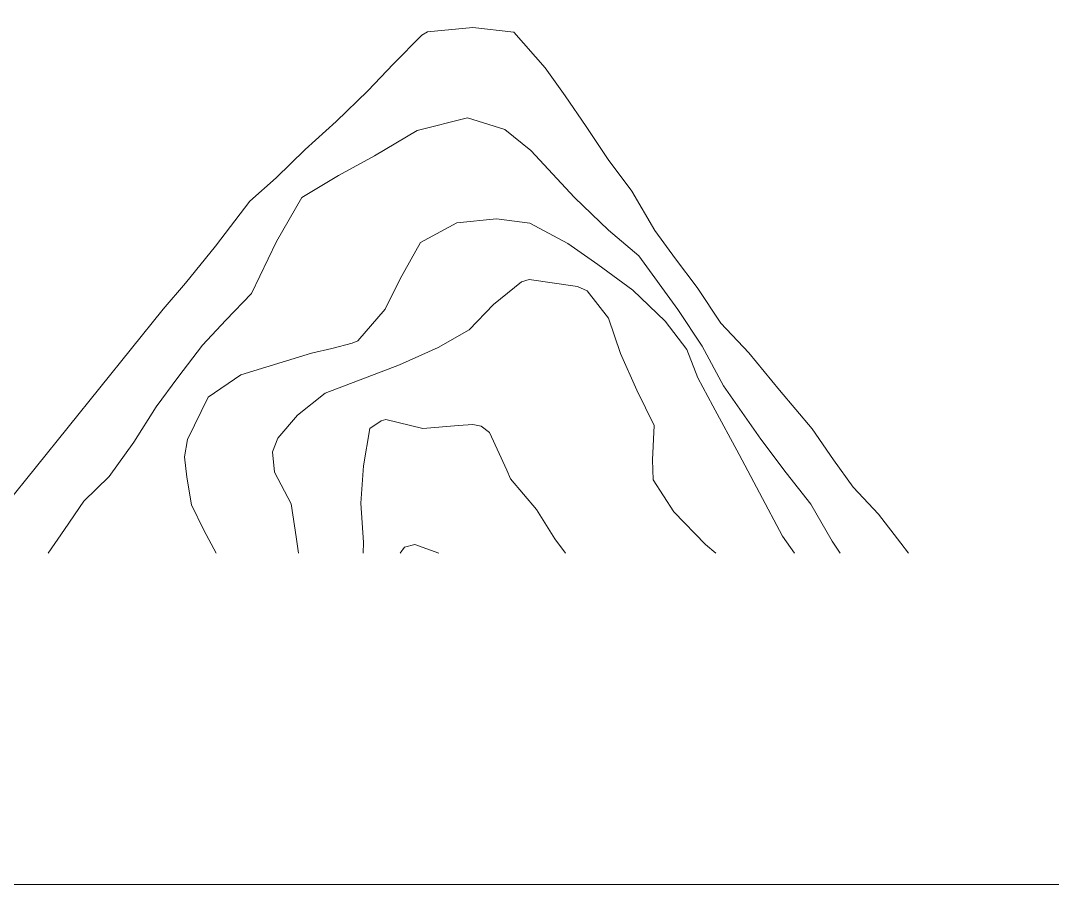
# Model space of a CAD drawing. Header units: metres. Extents: x 30 to 776, y 38 to 676.
# Drawn here: x 290.8 to 353, y 38 to 90 of the extents above; entities that cross this region are included whole.
import ezdxf

# ---------------------------------------------------------------- set-up
doc = ezdxf.new("R2010")
doc.units = ezdxf.units.M
doc.layers.add('01_Fina', color=7, linetype='Continuous')

msp = doc.modelspace()

# ---------------------------------------------------------------- linework, layer by layer
msp.add_open_spline([(337.235, 127.132), (337.239, 127.164), (337.243, 127.195), (337.534, 129.603), (337.529, 131.864), (337.121, 136.097), (336.721, 138.067), (335.762, 141.729), (335.205, 143.422), (334.274, 146.162), (333.891, 147.258), (333.37, 148.842), (333.204, 149.36), (332.896, 150.379), (332.754, 150.878), (332.383, 152.266), (332.169, 153.169), (331.49, 156.303), (331.088, 158.661), (330.262, 163.647), (329.837, 166.273), (329.025, 170.376), (328.725, 171.771), (328.208, 173.899), (328.025, 174.614), (327.633, 176.055), (327.424, 176.783), (326.932, 178.391), (326.647, 179.266), (325.297, 183.192), (324.084, 186.172), (322.261, 190.362), (321.663, 191.692), (319.343, 196.746), (317.641, 200.215), (314.476, 206.827), (313.013, 209.968), (310.966, 214.976), (310.261, 216.862), (309.015, 220.684), (308.476, 222.618), (307.48, 227.032), (307.062, 229.527), (306.643, 233.3), (306.538, 234.562), (306.399, 237.081), (306.367, 238.334), (306.374, 241.415), (306.454, 243.243), (306.804, 247.492), (307.124, 249.923), (307.777, 253.656), (308.023, 254.915), (308.571, 257.468), (308.874, 258.767), (309.994, 263.306), (310.925, 266.649), (311.889, 270.078), (313.627, 275.204), (317.279, 285.972), (337.484, 284.65), (355.994, 289.619), (378.099, 282.507), (385.186, 264.157), (390.065, 248.558), (396.775, 226.973), (424.688, 222.685), (444.391, 210.752), (461.634, 207.122), (482.506, 200.565), (496.178, 175.269), (510.861, 144.115), (503.632, 135.853), (477.913, 117.181), (452.193, 98.508), (426.473, 79.836), (419.96, 77.962), (408.142, 86.999), (392.989, 99.335), (404.973, 115.032), (393.069, 133.875), (412.041, 152.033), (409.569, 170.721), (402.517, 183.222), (391.326, 180.471), (378.648, 183.425), (364.896, 192.185), (356.65, 207.246), (347.197, 220.021), (341.229, 229.09), (336.92, 233.79), (334.453, 234.026), (332.122, 233.361), (332.159, 230.333), (333.767, 227.787), (336.328, 225.722), (338.145, 223.634), (339.775, 220.783), (339.294, 215.859), (340.276, 208.317), (344.201, 201.27), (346.941, 192.715), (353.977, 182.054), (355.834, 167.525), (358.449, 151.062), (359.828, 135.219), (362.932, 119.073), (363.627, 98.57), (347.637, 97.786), (334.313, 102.113), (335.93, 116.27), (336.896, 124.31), (337.253, 127.283)], degree=3, knots=[0, 0, 0, 0, 0.069077, 0.069077, 5.237647, 5.237647, 10.406217, 10.406217, 15.574788, 15.574788, 19.311727, 19.311727, 21.180197, 21.180197, 23.048667, 23.048667, 26.229926, 26.229926, 33.76577, 33.76577, 41.301613, 41.301613, 45.069535, 45.069535, 46.953496, 46.953496, 48.837456, 48.837456, 51.118468, 51.118468, 59.139333, 59.139333, 63.041521, 63.041521, 74.350792, 74.350792, 85.660063, 85.660063, 92.555889, 92.555889, 99.451714, 99.451714, 107.711008, 107.711008, 111.840655, 111.840655, 115.970302, 115.970302, 122.008977, 122.008977, 129.886314, 129.886314, 133.824982, 133.824982, 137.76365, 137.76365, 147.349518, 147.349518, 147.349518, 161.939456, 177.999555, 199.616474, 222.135069, 238.526535, 255.558516, 272.953981, 300.893765, 330.039951, 342.955287, 353.621611, 394.029346, 430.25515, 430.25515, 430.25515, 431.25515, 431.25515, 431.25515, 454.24511, 467.992712, 481.91247, 501.42662, 522.840626, 548.453716, 552.619321, 563.19461, 576.588182, 592.742806, 609.771994, 627.433256, 640.276321, 642.825322, 645.862668, 647.358368, 649.273165, 653.487167, 656.357747, 659.04202, 661.809383, 665.884528, 673.414362, 684.409044, 689.704053, 700.308838, 722.158691, 732.409385, 750.678235, 768.800389, 785.470981, 799.566573, 808.214055, 824.112797, 833.438506, 833.438506, 833.438506, 833.438506])
at = {"layer": '01_Fina', "color": 252, "lineweight": 9, "true_color": 0x939598}
msp.add_lwpolyline([(30.011, 38.001), (769.101, 38.001), (768.658, 675.817), (29.568, 675.817), (30.011, 57.958)], dxfattribs=at)
at = {"layer": '01_Fina', "color": 252, "linetype": 'Continuous', "lineweight": 9, "true_color": 0x939598}
for points in [[(287.934, 58.438), (299.394, 72.648), (300.744, 74.218), (302.544, 76.448), (304.614, 79.148), (306.204, 80.568), (307.954, 82.278), (309.824, 83.958), (311.734, 85.808), (313.274, 87.438), (314.984, 89.148), (315.314, 89.358), (318.064, 89.628), (320.524, 89.338), (322.414, 87.188), (323.624, 85.508), (324.884, 83.648), (326.204, 81.658), (327.624, 79.768), (329.014, 77.388), (330.254, 75.688), (331.574, 73.948), (332.994, 71.818), (334.684, 70.018), (336.524, 67.768), (338.504, 65.448), (339.784, 63.578), (340.974, 61.928), (342.484, 60.298), (343.844, 58.558), (344.296, 57.958)], [(340.178, 57.958), (339.694, 58.678), (338.424, 60.898), (336.934, 62.788), (335.394, 64.818), (333.164, 68.028), (331.864, 70.428), (330.404, 72.628), (328.054, 75.858), (326.224, 77.418), (324.184, 79.388), (321.544, 82.218), (319.974, 83.468), (317.734, 84.168), (314.694, 83.418), (312.134, 81.888), (309.964, 80.708), (307.744, 79.388), (306.224, 76.728), (304.714, 73.598), (303.174, 71.988), (301.764, 70.488), (300.284, 68.538), (298.984, 66.758), (297.634, 64.638), (296.144, 62.578), (294.624, 61.078), (293.464, 59.388), (292.481, 57.958)], [(302.588, 57.958), (301.844, 59.348), (301.114, 60.868), (300.834, 62.538), (300.694, 63.748), (300.864, 64.808), (302.104, 67.358), (304.084, 68.698), (308.334, 70.008), (309.554, 70.288), (310.784, 70.608), (311.124, 70.748), (312.774, 72.648), (313.674, 74.478), (314.894, 76.668), (317.084, 77.848), (319.484, 78.098), (321.494, 77.838), (323.774, 76.598), (325.584, 75.348), (327.694, 73.798), (329.634, 71.928), (330.944, 70.228), (331.614, 68.508), (332.504, 66.828), (334.104, 63.888), (335.324, 61.578), (336.714, 58.978), (337.428, 57.958)], [(307.556, 57.958), (307.414, 58.928), (307.104, 60.918), (306.114, 62.828), (305.994, 64.058), (306.304, 64.888), (307.484, 66.268), (309.164, 67.598), (313.634, 69.288), (315.974, 70.348), (317.834, 71.398), (319.294, 72.938), (320.994, 74.288), (321.444, 74.448), (324.354, 74.008), (324.944, 73.748), (326.224, 72.118), (326.954, 69.978), (327.944, 67.778), (328.984, 65.638), (328.884, 63.578), (328.924, 62.368), (330.154, 60.438), (332.064, 58.468), (332.692, 57.958)], [(311.455, 57.958), (311.464, 58.588), (311.304, 60.958), (311.474, 63.208), (311.854, 65.458), (312.524, 65.918), (312.814, 66.008), (315.034, 65.458), (317.184, 65.648), (318.064, 65.708), (318.564, 65.608), (319.054, 65.218), (320.094, 62.958), (320.324, 62.428), (321.884, 60.588), (323.004, 58.818), (323.644, 57.958)], [(313.67, 57.958), (313.944, 58.318), (314.564, 58.478), (316.001, 57.958)]]:
    msp.add_lwpolyline(points, dxfattribs=at)

doc.saveas('drawing.dxf')
